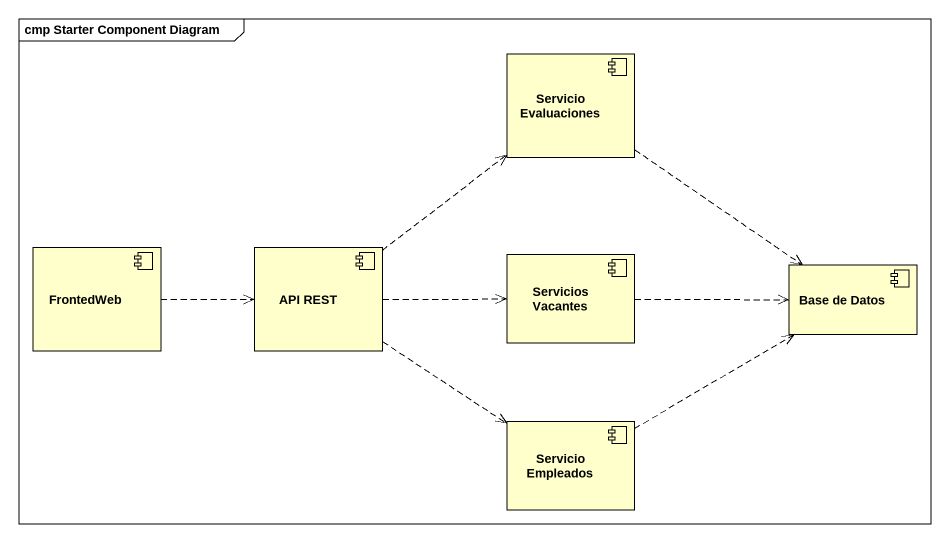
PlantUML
@startuml
mainframe cmp Starter Component Diagram
component "Servicio Evaluaciones" as Servicio_Evaluaciones
component FrontedWeb
component "API REST" as API_REST
component "Servicios Vacantes" as Servicios_Vacantes
component "Base de Datos" as Base_de_Datos
component "Servicio Empleados" as Servicio_Empleados
Servicio_Evaluaciones ..> Base_de_Datos
FrontedWeb .right.> API_REST
API_REST .up.> Servicio_Evaluaciones
API_REST .right.> Servicios_Vacantes
API_REST ..> Servicio_Empleados
Servicios_Vacantes .right.> Base_de_Datos
Servicio_Empleados .right.> Base_de_Datos
@enduml
